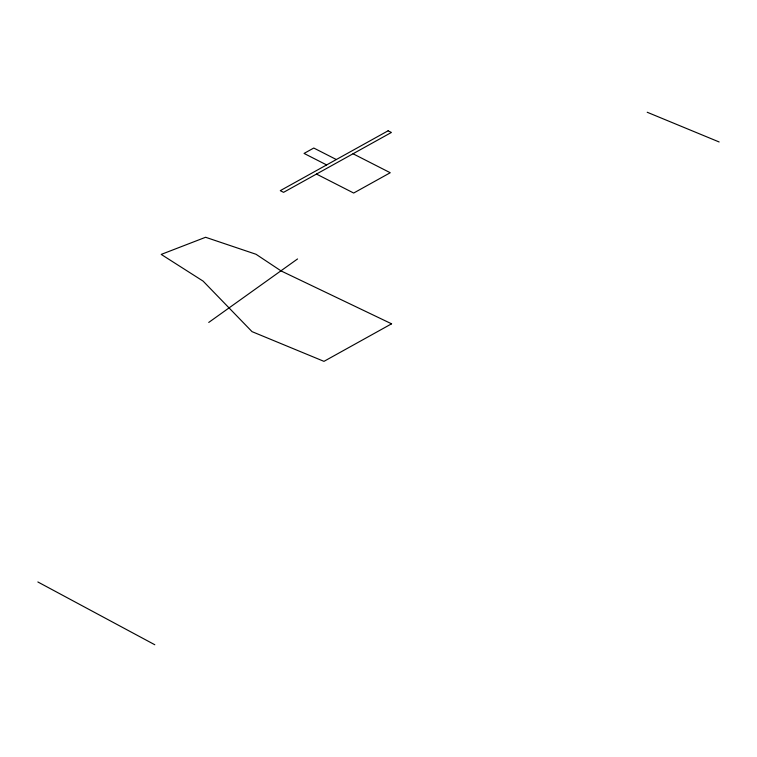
<?xml version="1.0" encoding="UTF-8"?>
<svg xmlns="http://www.w3.org/2000/svg" width="757" height="757" viewBox="0 0 757 757"><rect width="100%" height="100%" fill="white"/><g stroke="black" fill="none" stroke-linecap="round" stroke-linejoin="round"><path stroke-width="1.14" d="M208.733 322.435L297.548 258.951M647.207 112.254L719.15 141.975M353.036 153.766L390.243 172.738L353.68 193.035L316.473 174.063M336.345 159.538L313.777 148.031L304.059 153.425L326.627 164.931M37.85 581.963L154.806 644.746M388.114 130.791L280.279 190.66L283.572 192.335L391.397 132.466L388.114 130.791M391.577 323.816L323.968 361.354L252.015 331.632L203.103 281.112L161.213 254.409L205.592 237.272L256.017 254.267L281.188 270.987L391.577 323.816"/></g></svg>
